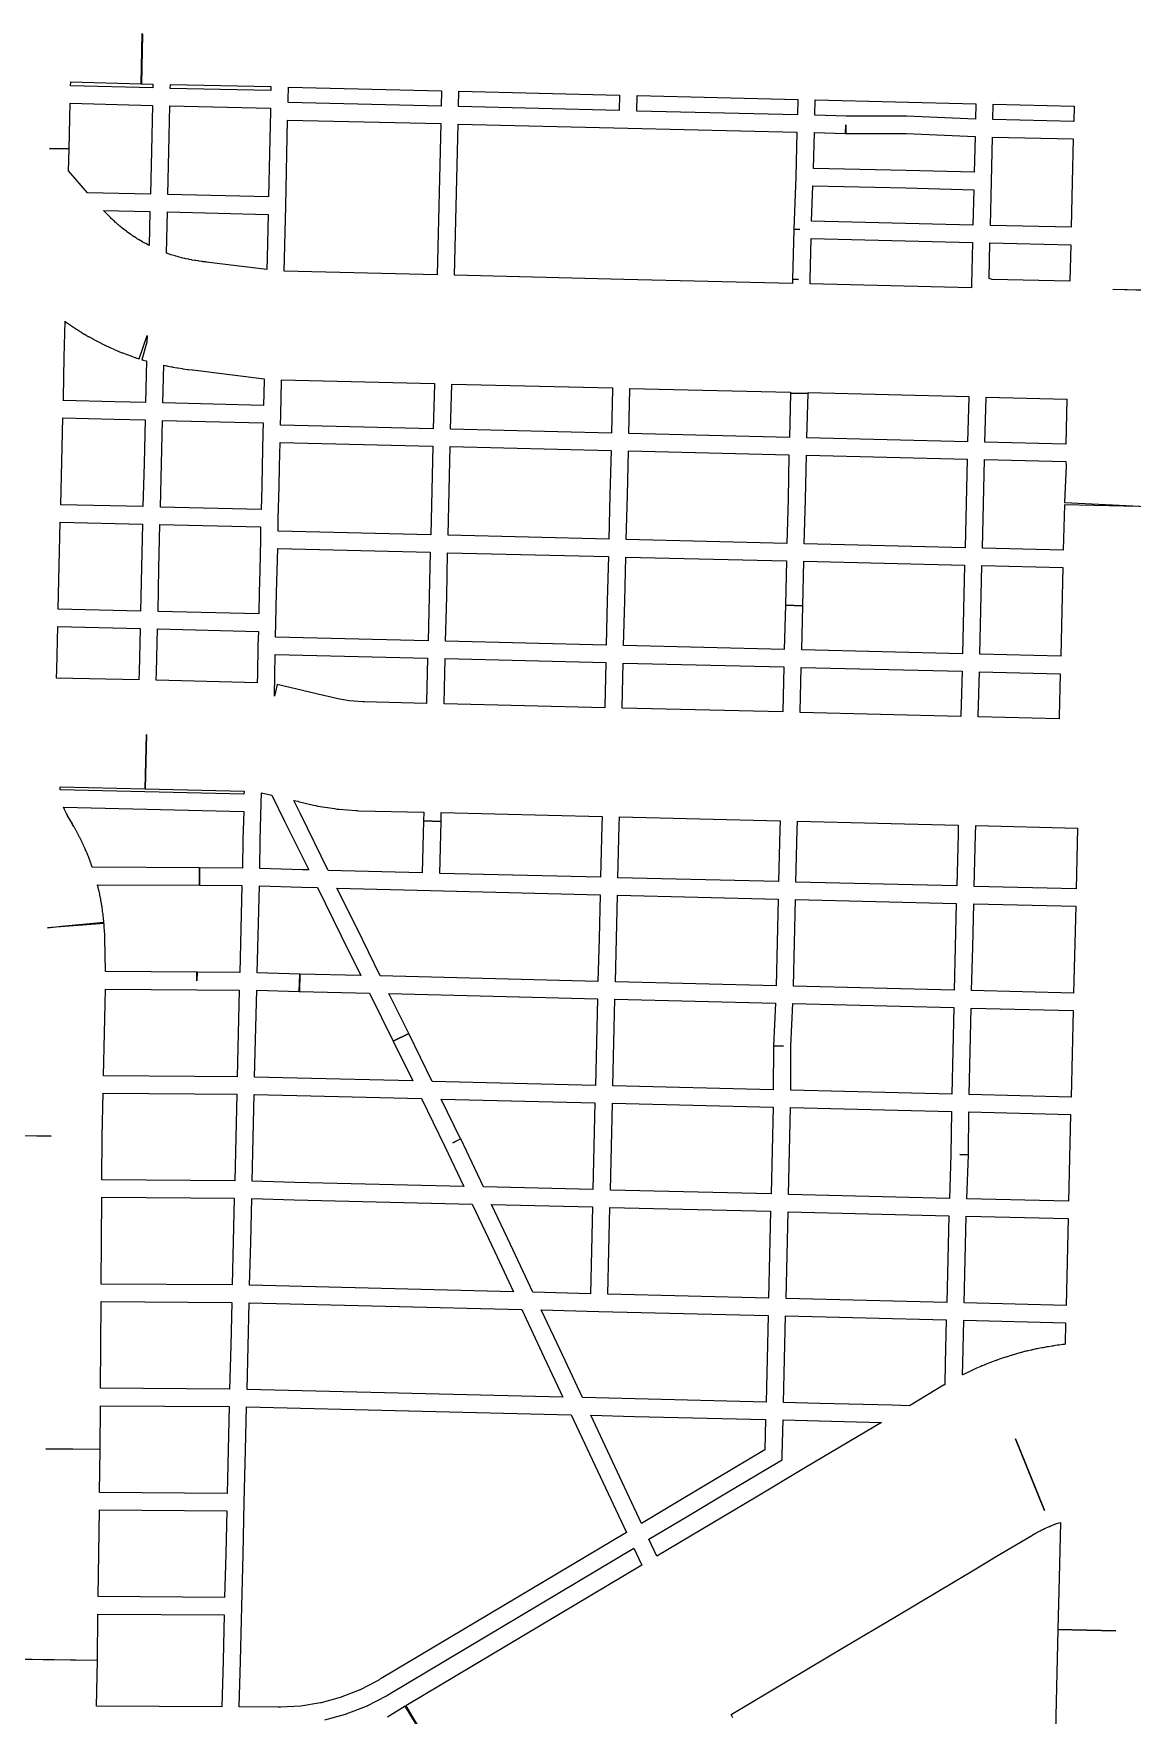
# Model space of a CAD drawing. Extents: x 0 to 1129, y 203 to 1017.
# Drawn here: x 196.5 to 267.8, y 646.6 to 755.6 of the extents above; entities that cross this region are included whole.
import ezdxf

# ---------------------------------------------------------------- set-up
doc = ezdxf.new("R2010")
doc.units = 0
doc.layers.get('0').update_dxf_attribs({"linetype": 'CONTINUOUS'})

msp = doc.modelspace()

# ---------------------------------------------------------------- linework, layer by layer
at = {"color": 1}
for points in [[(203.581, 755.643294), (203.595111, 755.593894), (203.524556, 752.390672), (204.272444, 752.376674), (204.2654, 752.122674), (198.9314, 752.256741), (198.938444, 752.510741), (203.496333, 752.390785), (203.581, 755.643294)], [(205.401333, 752.348), (211.920667, 752.206889), (211.913622, 751.945845), (205.394289, 752.094), (205.401333, 752.348)], [(213.049556, 752.178576), (222.976722, 751.938687), (222.9485, 750.936799), (213.028389, 751.169621), (213.028389, 751.353088), (213.049556, 752.178576)], [(224.105611, 751.910465), (234.519622, 751.656465), (234.498399, 750.654576), (224.077344, 750.908576), (224.105611, 751.910465)], [(235.648511, 751.628243), (246.062511, 751.38131), (246.041288, 750.379398), (235.627288, 750.626354), (235.648511, 751.628243)], [(247.1914, 751.353088), (257.6054, 751.099088), (257.584177, 750.104243), (253.118022, 750.294732), (253.103798, 750.294732), (253.089799, 750.294732), (249.202177, 750.301731), (247.170177, 750.351108), (247.1914, 751.353088)], [(198.910222, 751.1274), (204.244222, 750.993333), (204.166611, 748.044111), (204.103111, 745.236), (200.017944, 745.327711), (198.804389, 746.745889), (198.839667, 748.164067), (197.562611, 748.192289), (197.555567, 748.199288), (198.839678, 748.171066), (198.910222, 751.1274)], [(205.373111, 750.965111), (211.892444, 750.816956), (211.8854, 750.626444), (211.8219, 747.860667), (211.7584, 745.052556), (205.232, 745.207778), (205.2955, 748.015889), (205.373111, 750.965111)], [(258.734289, 751.070956), (263.983622, 750.943933), (263.9554, 749.942067), (258.713111, 750.069044), (258.734289, 751.070956)], [(213.000167, 750.040777), (222.920278, 749.807955), (222.687444, 740.007799), (212.774389, 740.240622), (212.795544, 741.087288), (212.873155, 744.459844), (212.950778, 747.832444), (213.000167, 750.040777)], [(224.049167, 749.779778), (235.041711, 749.511667), (246.013111, 749.2506), (245.942556, 746.364889), (245.815556, 742.957044), (246.196556, 742.943046), (245.815556, 742.950045), (245.730889, 739.718601), (246.104822, 739.711602), (245.730889, 739.711602), (245.730889, 739.443513), (234.787711, 739.711602), (223.816333, 739.979735), (224.049167, 749.779778)], [(249.181044, 749.737444), (249.181044, 749.173), (253.068667, 749.166001), (253.08989, 749.166001), (257.556045, 748.975512), (257.499601, 746.654223), (253.08989, 746.774179), (247.085601, 746.908223), (247.142045, 749.222445), (249.159934, 749.173068), (249.181044, 749.737444)], [(258.684889, 748.940178), (263.927178, 748.813201), (263.863667, 746.005067), (263.793111, 743.084089), (258.550822, 743.196978), (258.614333, 746.061511), (258.684889, 748.940178)], [(247.050289, 745.779154), (253.061622, 745.645109), (257.471333, 745.525154), (257.421933, 743.225065), (246.965622, 743.479065), (247.050289, 745.779154)], [(201.062167, 744.177576), (204.074889, 744.107021), (204.018444, 741.905687), (203.947889, 741.940954), (203.905556, 741.962177), (203.799722, 742.025666), (203.637444, 742.110332), (203.588056, 742.138555), (203.489278, 742.202066), (203.432833, 742.223289), (203.327, 742.2868), (203.277611, 742.322089), (203.171778, 742.392622), (203.129444, 742.420845), (203.030667, 742.484356), (202.995389, 742.512578), (202.974234, 742.519577), (202.882511, 742.59011), (202.833122, 742.618332), (202.748456, 742.674777), (202.748456, 742.681776), (202.586178, 742.801732), (202.5509, 742.829954), (202.445067, 742.907554), (202.395678, 742.942843), (202.303956, 743.013376), (202.289845, 743.0276), (202.261622, 743.048823), (202.184011, 743.119378), (202.120511, 743.168779), (202.035845, 743.239312), (202.000567, 743.267534), (201.880622, 743.373378), (201.845345, 743.401601), (201.767734, 743.479223), (201.704234, 743.535668), (201.647789, 743.592112), (201.591345, 743.64149), (201.513734, 743.726156), (201.4714, 743.761445), (201.337345, 743.89549), (201.062167, 744.177576)], [(205.203778, 744.078911), (211.730167, 743.923689), (211.666667, 741.115578), (211.645511, 740.346534), (207.715556, 740.833333), (207.715556, 740.840332), (207.701444, 740.840332), (207.482722, 740.854556), (207.482722, 740.868555), (207.271056, 740.889778), (207.2005, 740.903776), (207.052333, 740.924999), (206.988833, 740.939223), (206.8195, 740.960446), (206.770111, 740.974444), (206.621944, 740.995668), (206.621944, 741.009666), (206.551389, 741.016665), (206.396167, 741.051954), (206.346778, 741.058953), (206.198611, 741.09422), (206.128056, 741.115443), (205.972833, 741.150709), (205.923444, 741.164933), (205.761167, 741.207244), (205.704722, 741.228467), (205.613, 741.24969), (205.436611, 741.306135), (205.387222, 741.327358), (205.253167, 741.369691), (205.210833, 741.390914), (205.140278, 741.412137), (205.203778, 744.078911)], [(246.930333, 742.350312), (257.393711, 742.096312), (257.330222, 739.379911), (257.323223, 739.161201), (246.859823, 739.415201), (246.859823, 739.704467), (246.930333, 742.350312)], [(258.5226, 742.068089), (263.764889, 741.955201), (263.708444, 739.591578), (258.670778, 739.697423), (258.466155, 739.767956), (258.5226, 742.068089)], [(266.516556, 739.069693), (270.192511, 738.970915), (266.509489, 739.062626), (266.516556, 739.069693)], [(198.578611, 736.995111), (198.585655, 736.988112), (198.606811, 736.95989), (198.804366, 736.825823), (198.832589, 736.811825), (198.853744, 736.790602), (199.051299, 736.64949), (199.079522, 736.635266), (199.114799, 736.614043), (199.312355, 736.479999), (199.33351, 736.465775), (199.361733, 736.458776), (199.559288, 736.324709), (199.58751, 736.303486), (199.615733, 736.289488), (199.820344, 736.162488), (199.848566, 736.155489), (199.869721, 736.14149), (200.074332, 736.014468), (200.10961, 736.00047), (200.137832, 735.979247), (200.349499, 735.866358), (200.377721, 735.845135), (200.398877, 735.831136), (200.610543, 735.725292), (200.638766, 735.704069), (200.659921, 735.69707), (200.871588, 735.584181), (200.906865, 735.577182), (200.928021, 735.555958), (201.139687, 735.450114), (201.174965, 735.436116), (201.203187, 735.429116), (201.42191, 735.323294), (201.450132, 735.30907), (201.478354, 735.295072), (201.697076, 735.196272), (201.725299, 735.189273), (201.753521, 735.16805), (201.972243, 735.076339), (202.000465, 735.06234), (202.021621, 735.055341), (202.254454, 734.956586), (202.282676, 734.949587), (202.317954, 734.942588), (202.536676, 734.850877), (202.571954, 734.836879), (202.607232, 734.82988), (202.825954, 734.745213), (202.854176, 734.738214), (202.868287, 734.731215), (203.101121, 734.653592), (203.129343, 734.639594), (203.150498, 734.632595), (203.383332, 734.554995), (203.884276, 736.071928), (203.877232, 735.634506), (203.552676, 734.498551), (203.623232, 734.484553), (203.644387, 734.470554), (203.820776, 734.421177), (203.848998, 734.421177), (203.785498, 731.725932), (201.788776, 731.775332), (198.458554, 731.852954), (198.465598, 731.930554), (198.465598, 731.972888), (198.465598, 732.022288), (198.522042, 734.675177), (198.578611, 736.995111)], [(204.970944, 734.144667), (205.147333, 734.102333), (205.189667, 734.095334), (205.224944, 734.081336), (205.500111, 734.031936), (205.528333, 734.031936), (205.549489, 734.024937), (205.831711, 733.975537), (205.859933, 733.968537), (205.888155, 733.968537), (206.170378, 733.926182), (206.205655, 733.919182), (206.233878, 733.919182), (206.5161, 733.869782), (206.537255, 733.869782), (206.565477, 733.862783), (206.840644, 733.834561), (206.847688, 733.834561), (211.476133, 733.256005), (211.476133, 733.157228), (211.440855, 731.541517), (204.914466, 731.696716), (204.970944, 734.144667)], [(212.605056, 733.185111), (222.511056, 732.952289), (222.511056, 732.888778), (222.433444, 730.024222), (212.541556, 730.257044), (212.555667, 730.948511), (212.605056, 733.128667), (212.605056, 733.185111)], [(223.639944, 732.924067), (234.053933, 732.670067), (234.053933, 732.606556), (233.990444, 729.742), (223.562333, 729.996), (223.639944, 732.867622), (223.639944, 732.924067)], [(235.182822, 732.641845), (245.603889, 732.394889), (245.603889, 732.338444), (246.732778, 732.303178), (246.732778, 732.366667), (257.146778, 732.105622), (257.146778, 732.056222), (257.069178, 729.177556), (246.655178, 729.431556), (246.732778, 732.303178), (245.603889, 732.324401), (245.526289, 729.459846), (235.119333, 729.713846), (235.182822, 732.585468), (235.182822, 732.641845)], [(258.275667, 732.0774), (263.517933, 731.950378), (263.440333, 729.022333), (258.198067, 729.149333), (258.275667, 732.020956), (258.275667, 732.0774)], [(198.430444, 730.722982), (201.760667, 730.645359), (203.757389, 730.595959), (203.693889, 727.780804), (203.623333, 724.972693), (198.289333, 725.092626), (198.352833, 727.907804), (198.430444, 730.722982)], [(204.886278, 730.567737), (211.412667, 730.412537), (211.398556, 729.728137), (211.342111, 727.597359), (211.320956, 726.285026), (211.278622, 724.782182), (204.752234, 724.944471), (204.822789, 727.752582), (204.886278, 730.567737)], [(212.513333, 729.128223), (222.405222, 728.895401), (222.341722, 726.023779), (222.271167, 723.145112), (212.379278, 723.377957), (212.393389, 724.196401), (212.449833, 726.256623), (212.470989, 727.576001), (212.513333, 729.128223)], [(223.534111, 728.867111), (233.962222, 728.613111), (233.891667, 725.741489), (233.821111, 722.862822), (223.400056, 723.116822), (223.470611, 725.988444), (223.534111, 728.867111)], [(235.091111, 728.584889), (245.498067, 728.330889), (245.434556, 725.459266), (245.356956, 722.587667), (234.95, 722.8346), (235.020556, 725.713266), (235.091111, 728.584889)], [(246.626956, 728.302712), (257.040956, 728.048712), (256.977444, 725.177089), (256.906889, 722.30549), (246.485845, 722.55949), (246.563444, 725.431089), (246.626956, 728.302712)], [(258.169845, 728.020444), (263.4474, 727.893444), (263.468623, 727.632378), (263.348668, 725.240556), (269.134223, 724.951266), (263.348668, 725.099444), (263.278135, 722.150222), (258.035846, 722.277222), (258.106401, 725.148822), (258.169845, 728.020444)], [(198.261111, 723.963782), (203.595111, 723.843849), (203.531611, 721.021627), (203.468111, 718.206449), (198.134111, 718.333471), (198.197611, 721.155694), (198.261111, 723.963782)], [(204.724, 723.815627), (211.250389, 723.653338), (211.236278, 722.849027), (211.243322, 722.849027), (211.186878, 720.838182), (211.158655, 719.405916), (211.130433, 718.01596), (204.596989, 718.178227), (204.660489, 720.993405), (204.724, 723.815627)], [(212.358111, 722.249294), (222.242944, 722.016449), (222.179444, 719.144849), (222.101833, 716.273249), (212.217, 716.506071), (212.245222, 717.43036), (212.287556, 719.377694), (212.315778, 720.80996), (212.358111, 722.249294)], [(223.371833, 721.988227), (233.792889, 721.734227), (233.722333, 718.862627), (233.651778, 715.991027), (223.230722, 716.245027), (223.308333, 719.116627), (223.371833, 721.988227)], [(234.921778, 721.706004), (245.328734, 721.459071), (245.265222, 718.587471), (246.394111, 718.552182), (246.457622, 721.430849), (256.878667, 721.176849), (256.808111, 718.298182), (256.7446, 715.426583), (246.323556, 715.680583), (246.394111, 718.552182), (245.265222, 718.580405), (245.194667, 715.708805), (234.780667, 715.962805), (234.851222, 718.834405), (234.921778, 721.706004)], [(258.007556, 721.148401), (263.249845, 721.021401), (263.186333, 718.21329), (263.108734, 715.271112), (257.873489, 715.398135), (257.937, 718.269734), (258.007556, 721.148401)], [(198.105889, 717.204537), (203.439889, 717.077515), (203.369333, 714.262359), (203.355222, 713.740248), (198.021222, 713.860182), (198.035333, 714.389359), (198.105889, 717.204537)], [(204.568778, 717.049293), (211.102222, 716.887026), (211.074, 715.969804), (211.038722, 714.078915), (211.024611, 713.549737), (204.484111, 713.712026), (204.498222, 714.241204), (204.568778, 717.049293)], [(212.195833, 715.377137), (222.073611, 715.144315), (222.010111, 712.265649), (222.010111, 712.216248), (217.960222, 712.307959), (217.882611, 712.314958), (216.993611, 712.385514), (216.259833, 712.505447), (215.349667, 712.724181), (215.335556, 712.724181), (215.321444, 712.73118), (212.315778, 713.443802), (212.139389, 712.688869), (212.167611, 714.05058), (212.195833, 715.377137)], [(223.2025, 715.116093), (233.623556, 714.862093), (233.553, 711.990471), (233.553, 711.934026), (223.139, 712.188026), (223.139, 712.237426), (223.2025, 715.116093)], [(234.752444, 714.833871), (245.166444, 714.579871), (245.095889, 711.708248), (245.095889, 711.658848), (234.681889, 711.905804), (234.681889, 711.962248), (234.752444, 714.833871)], [(246.295333, 714.551649), (256.716378, 714.297649), (256.638778, 711.426026), (256.638778, 711.369582), (246.224778, 711.630626), (246.224778, 711.680026), (246.295333, 714.551649)], [(257.845266, 714.269426), (263.080511, 714.142404), (263.017, 711.362537), (263.017, 711.348313), (263.010001, 711.214269), (257.767734, 711.341269), (257.767734, 711.397714), (257.845266, 714.269426)], [(203.842056, 710.198179), (203.764444, 706.670401), (210.177944, 706.515179), (210.1709, 706.324668), (198.254067, 706.613957), (198.254067, 706.797401), (203.7574, 706.670401), (203.842056, 710.198179)], [(211.306833, 706.42331), (211.977111, 706.268065), (212.823778, 704.54651), (214.368944, 701.413843), (213.952667, 701.420842), (211.193944, 701.505509), (211.229222, 703.34702), (211.292722, 705.738842), (211.306833, 706.42331)], [(213.402333, 705.929398), (213.663389, 705.86591), (213.691611, 705.858911), (214.679389, 705.626066), (214.8205, 705.590777), (214.961611, 705.562555), (216.048167, 705.393221), (216.189278, 705.364999), (216.337444, 705.358), (217.424, 705.273333), (217.508667, 705.273333), (217.607444, 705.259335), (221.826667, 705.160557), (221.812556, 704.596113), (222.941444, 704.567891), (222.955556, 705.132335), (233.383667, 704.885379), (233.369668, 704.320935), (233.369668, 704.313936), (233.277958, 700.94138), (222.856891, 701.19538), (222.941557, 704.560892), (221.812668, 704.596158), (221.728002, 701.223602), (215.632002, 701.385869), (213.832835, 705.047714), (213.402333, 705.929398)], [(198.479833, 705.477956), (210.149722, 705.195734), (210.100333, 703.375423), (210.065056, 701.526845), (207.292222, 701.548068), (207.278111, 700.419179), (210.036833, 700.397956), (209.895722, 694.760578), (207.129944, 694.781801), (207.1229, 694.217357), (207.1229, 694.781801), (201.196234, 694.824157), (201.139789, 697.004313), (201.139789, 697.011312), (201.139789, 697.166556), (201.139789, 697.208867), (201.139789, 697.244156), (201.132745, 697.448779), (201.132745, 697.462777), (201.125701, 697.484), (201.111589, 697.681556), (201.111589, 697.716822), (201.111589, 697.752111), (201.097478, 697.928511), (201.097478, 697.93551), (197.442701, 697.660332), (198.331701, 697.766177), (201.083367, 698.020177), (201.076323, 698.097799), (201.076323, 698.119023), (201.069279, 698.224845), (201.069279, 698.253067), (201.069279, 698.27429), (201.041056, 698.47889), (201.041056, 698.514179), (201.034012, 698.542401), (201.00579, 698.73289), (201.00579, 698.768179), (200.998746, 698.796401), (200.970523, 698.993957), (200.970523, 699.03629), (200.963479, 699.071556), (200.928201, 699.262068), (200.928201, 699.29029), (200.921157, 699.311513), (200.885879, 699.502002), (200.885879, 699.544335), (200.878835, 699.579602), (200.829446, 699.777157), (200.829446, 699.812446), (200.822402, 699.840668), (200.780069, 700.031157), (200.773024, 700.066446), (200.758913, 700.094668), (200.71658, 700.285157), (200.709536, 700.320446), (200.702491, 700.348668), (200.674269, 700.461557), (207.278269, 700.419224), (207.285313, 701.548113), (200.342647, 701.597513), (200.335602, 701.604512), (200.265047, 701.787957), (200.258003, 701.816179), (200.250958, 701.851468), (200.180403, 702.03489), (200.173359, 702.063112), (200.159247, 702.098401), (200.081636, 702.281846), (200.067525, 702.331246), (200.04637, 702.380623), (199.996981, 702.507623), (199.975826, 702.54289), (199.961714, 702.578179), (199.884103, 702.768668), (199.869992, 702.803957), (199.855881, 702.82518), (199.77827, 703.00158), (199.764159, 703.036869), (199.750048, 703.065091), (199.658326, 703.241469), (199.651281, 703.269691), (199.644237, 703.297913), (199.552515, 703.474291), (199.538404, 703.50958), (199.517248, 703.544869), (199.425526, 703.721247), (199.411415, 703.74247), (199.404371, 703.763693), (199.305593, 703.940093), (199.291482, 703.968315), (199.270326, 703.989538), (199.178604, 704.165938), (199.157449, 704.201205), (199.143338, 704.229427), (199.058671, 704.370538), (199.04456, 704.405805), (198.882282, 704.680983), (198.875238, 704.687982), (198.825849, 704.793826), (198.77646, 704.864382), (198.741182, 704.927893), (198.720027, 704.977271), (198.670638, 705.069004), (198.649483, 705.111315), (198.628327, 705.153671), (198.600105, 705.210116), (198.585994, 705.252426), (198.536605, 705.337093), (198.479833, 705.477956)], [(234.512556, 704.857044), (244.919489, 704.603044), (244.90549, 704.045667), (244.820824, 700.659), (234.406824, 700.913), (234.498535, 704.2926), (234.512556, 704.857044)], [(246.048378, 704.574822), (256.469444, 704.320822), (256.455446, 703.742289), (256.37078, 700.376778), (245.949735, 700.630778), (246.034402, 704.017444), (246.048378, 704.574822)], [(257.598333, 704.292532), (264.2094, 704.123199), (264.117667, 700.186221), (257.499556, 700.348488), (257.584222, 703.713999), (257.598333, 704.292532)], [(211.165722, 700.37671), (213.924444, 700.292043), (214.933389, 700.27082), (216.4715, 697.145198), (217.7415, 694.569931), (213.790389, 694.661642), (213.762167, 693.532753), (218.305944, 693.426909), (219.837, 690.31542), (220.853, 690.816376), (219.568889, 693.398687), (233.087333, 693.06002), (233.023845, 690.251931), (232.946222, 687.443798), (222.377, 687.704865), (220.853, 690.809309), (219.837, 690.31542), (221.114056, 687.733087), (213.628111, 687.916531), (210.862333, 687.987087), (210.996389, 693.61742), (213.755111, 693.532753), (213.790389, 694.661642), (211.024611, 694.746309), (211.165722, 700.37671)], [(216.196333, 700.242666), (222.264111, 700.080377), (233.249622, 699.812266), (233.186111, 696.99711), (233.115556, 694.188977), (219.004444, 694.541777), (217.480444, 697.653266), (216.196333, 700.242666)], [(234.378511, 699.784043), (244.792511, 699.530043), (244.729, 696.714888), (244.658444, 693.906754), (234.244444, 694.160754), (234.315, 696.968888), (234.378511, 699.784043)], [(245.9214, 699.501844), (256.342444, 699.247844), (256.278956, 696.432688), (256.208378, 693.61751), (245.787333, 693.878555), (245.857889, 696.686688), (245.9214, 699.501844)], [(257.471333, 699.219734), (264.089444, 699.057468), (263.948333, 693.434179), (257.337266, 693.589401), (257.407845, 696.404579), (257.471333, 699.219734)], [(201.196222, 693.695178), (207.122889, 693.652822), (209.8675, 693.631599), (209.733444, 688.00831), (206.960611, 688.029533), (201.069222, 688.071866), (201.132722, 690.830577), (201.196222, 693.695178)], [(234.216222, 693.031933), (244.616111, 692.777933), (244.489111, 690.019222), (245.131178, 689.991), (244.489111, 689.991), (244.482112, 687.161711), (234.075156, 687.415711), (234.152779, 690.223845), (234.216222, 693.031933)], [(245.745, 692.749824), (256.180155, 692.48878), (256.116667, 689.680668), (256.046111, 686.879602), (245.610956, 687.133602), (245.617955, 689.991113), (245.610956, 689.991113), (245.745, 692.749824)], [(257.309044, 692.460557), (263.920111, 692.305335), (263.779, 686.682046), (257.175, 686.851379), (257.245556, 689.652446), (257.309044, 692.460557)], [(186.682944, 687.027757), (193.985444, 686.978379), (193.929, 684.233757), (197.682556, 684.14909), (193.929, 684.177313), (193.907845, 681.348023), (186.640622, 681.397424), (186.661778, 684.212602), (186.682944, 687.027757)], [(201.041, 686.94309), (206.953556, 686.900757), (209.705222, 686.879534), (209.571167, 681.263312), (206.706611, 681.284535), (200.963389, 681.319801), (200.984544, 684.127935), (200.970433, 684.127935), (201.041, 686.94309)], [(210.834111, 686.858424), (213.592833, 686.787868), (221.671444, 686.590313), (223.195444, 683.485868), (224.416056, 680.896468), (213.458778, 681.157535), (210.700056, 681.242201), (210.834111, 686.858424)], [(222.941444, 686.56209), (232.918, 686.315135), (232.854511, 683.507046), (232.854511, 683.500047), (232.791, 680.691936), (225.686056, 680.868313), (224.225556, 683.972758), (223.717556, 683.732892), (224.211444, 683.972758), (222.941444, 686.56209)], [(234.046889, 686.286958), (244.467933, 686.032958), (244.404444, 683.224869), (244.404444, 683.21787), (244.333889, 680.409759), (233.919889, 680.663759), (233.9834, 683.478937), (234.046889, 686.286958)], [(245.596822, 686.004645), (256.024956, 685.750645), (255.996734, 682.963712), (255.897933, 680.120334), (245.462778, 680.381378), (245.533333, 683.196556), (245.596822, 686.004645)], [(257.153845, 685.722513), (263.750778, 685.55318), (263.623778, 679.936958), (257.026822, 680.092202), (257.125622, 682.93558), (256.561178, 682.963802), (257.125622, 682.956803), (257.153845, 685.722513)], [(200.956333, 680.191341), (206.706611, 680.156075), (209.542944, 680.134852), (209.479444, 677.319696), (209.401833, 674.504541), (200.921056, 674.560985), (200.942211, 677.376141), (200.956333, 680.191341)], [(210.671833, 680.113742), (213.430556, 680.029075), (224.959333, 679.753919), (226.419845, 676.649475), (227.6334, 674.060075), (210.530722, 674.483408), (210.608333, 677.291519), (210.671833, 680.113742)], [(226.222289, 679.725697), (232.762778, 679.563408), (232.699266, 676.74823), (232.635778, 673.940142), (228.896333, 674.031853), (227.442889, 677.129253), (226.222289, 679.725697)], [(233.891667, 679.535186), (244.305667, 679.281186), (244.242155, 676.466008), (244.178667, 673.657919), (233.764667, 673.911919), (233.828155, 676.720008), (233.891667, 679.535186)], [(245.434556, 679.253077), (255.862667, 678.992032), (255.785044, 676.183899), (255.721556, 673.37581), (245.307556, 673.62981), (245.371044, 676.437899), (245.434556, 679.253077)], [(256.991556, 678.964081), (263.595556, 678.808836), (263.454444, 673.18557), (256.850444, 673.347859), (256.913933, 676.155947), (256.991556, 678.964081)], [(200.914, 673.431713), (209.373611, 673.375268), (209.310111, 670.574201), (209.239556, 667.751979), (200.871667, 667.808424), (200.892822, 670.616535), (200.914, 673.431713)], [(210.5025, 673.35409), (228.183711, 672.916646), (229.637178, 669.812201), (230.843667, 667.236912), (210.368444, 667.730824), (210.439, 670.538912), (210.5025, 673.35409)], [(229.432556, 672.888424), (233.164956, 672.79669), (244.150444, 672.528602), (244.072822, 669.720468), (244.009333, 666.912379), (235.528556, 667.116979), (232.1066, 667.20869), (230.660222, 670.291979), (229.432556, 672.888424)], [(245.279333, 672.500379), (255.693333, 672.246379), (255.629845, 669.438246), (255.594556, 668.041268), (255.573332, 668.034269), (255.54511, 668.020271), (255.523887, 667.999048), (253.308443, 666.67967), (252.179554, 666.707892), (247.494665, 666.827848), (245.138109, 666.884293), (245.201598, 669.692381), (245.279333, 672.500379)], [(256.822222, 672.218157), (263.426222, 672.055868), (263.390956, 670.658868), (263.334511, 670.651869), (263.292155, 670.64487), (263.242778, 670.637871), (263.002889, 670.609649), (262.946444, 670.602649), (262.897044, 670.59565), (262.650111, 670.560384), (262.607778, 670.546386), (262.551333, 670.539386), (262.311444, 670.50412), (262.262067, 670.497121), (262.205622, 670.490122), (261.972778, 670.440744), (261.9234, 670.433745), (261.888111, 670.426746), (261.641178, 670.384435), (261.591778, 670.370211), (261.528289, 670.356213), (261.281333, 670.299769), (261.246067, 670.292769), (261.210778, 670.28577), (260.970889, 670.229326), (260.9074, 670.215328), (260.858, 670.208329), (260.618111, 670.144817), (260.582822, 670.137818), (260.547556, 670.12382), (260.307667, 670.053264), (260.251222, 670.046265), (260.187711, 670.018043), (259.954889, 669.961599), (259.912556, 669.940375), (259.870222, 669.933376), (259.6374, 669.855754), (259.588, 669.848755), (259.545667, 669.827532), (259.312822, 669.749909), (259.263444, 669.728686), (259.207, 669.714688), (258.967111, 669.637066), (258.938889, 669.615842), (258.896556, 669.608843), (258.670778, 669.517132), (258.614333, 669.503134), (258.564956, 669.481911), (258.332111, 669.397244), (258.289778, 669.376021), (258.240378, 669.347799), (258.191, 669.333801), (258.191, 669.326802), (258.042822, 669.270357), (257.993444, 669.256359), (257.937, 669.228137), (257.711222, 669.129337), (257.654778, 669.115338), (257.612444, 669.087116), (257.386667, 668.988316), (257.344333, 668.960094), (257.302, 668.946095), (257.083266, 668.840251), (257.040956, 668.819028), (256.984511, 668.790805), (256.765778, 668.684983), (256.737556, 668.670985), (256.758779, 669.411807), (256.822222, 672.218157)], [(200.871667, 666.679377), (209.211333, 666.622932), (209.140778, 663.814821), (209.077278, 660.992599), (200.808167, 661.049043), (200.8505, 663.843043), (197.322722, 663.885377), (200.8505, 663.864154), (200.871667, 666.679377)], [(210.340222, 666.601845), (231.379889, 666.093845), (234.964111, 658.466778), (219.060889, 648.984111), (218.919778, 648.899444), (218.912734, 648.885446), (218.905689, 648.878447), (218.877467, 648.864223), (218.828078, 648.836001), (217.699189, 648.250401), (217.685078, 648.250401), (217.642745, 648.229178), (216.408023, 647.7494), (216.400978, 647.7494), (215.173312, 647.417778), (215.123923, 647.40378), (213.860978, 647.206224), (212.534534, 647.121557), (212.478089, 647.121557), (212.414589, 647.135556), (212.393434, 647.135556), (212.38639, 647.135556), (209.867556, 647.149554), (209.945168, 650.119954), (210.029834, 653.668887), (210.114501, 657.034398), (210.192112, 660.413998), (210.269723, 663.793598), (210.340222, 666.601845)], [(232.642822, 666.065735), (235.493266, 665.988113), (243.981111, 665.783513), (243.938778, 663.815002), (240.876667, 661.994668), (238.315489, 660.456557), (235.937778, 659.045446), (232.642822, 666.065735)], [(245.11, 665.755291), (247.459489, 665.698846), (251.488222, 665.593002), (246.570511, 662.664935), (243.360222, 660.752891), (236.939667, 656.914668), (236.417556, 658.022402), (238.887, 659.489958), (241.455222, 661.021002), (244.785444, 663.010668), (245.053556, 663.165891), (245.060555, 663.483379), (245.11, 665.755291)], [(260.173622, 664.527714), (261.528289, 661.225714), (262.050378, 659.892226), (260.173622, 664.527714)], [(200.794056, 659.920448), (209.049056, 659.864004), (208.985556, 657.062959), (208.915, 654.240737), (200.716444, 654.297182), (200.751722, 657.091182), (200.794056, 659.920448)], [(241.857445, 646.444111), (241.758645, 646.655778), (249.145823, 651.058444), (252.349045, 652.970511), (257.711267, 656.159622), (257.711267, 656.166622), (258.889534, 656.872177), (261.246112, 658.269177), (261.309601, 658.304466), (261.387223, 658.360911), (261.457756, 658.396177), (261.528334, 658.431444), (261.598867, 658.473799), (261.641223, 658.502022), (261.683534, 658.530244), (261.739978, 658.551467), (261.775267, 658.57269), (261.852867, 658.607979), (261.909312, 658.636201), (261.993978, 658.678535), (262.050423, 658.706757), (262.128045, 658.742023), (262.163312, 658.756247), (262.269156, 658.798558), (262.283154, 658.812782), (262.311377, 658.819781), (262.388977, 658.855048), (262.459555, 658.88327), (262.487777, 658.897494), (262.487777, 658.890495), (262.544221, 658.918717), (262.572444, 658.925716), (262.678266, 658.968027), (262.727643, 658.98925), (262.741867, 658.996249), (262.798312, 659.010473), (262.847689, 659.031696), (262.953511, 659.066985), (262.9888, 659.073985), (263.087556, 659.109003)], [(263.087556, 659.109003), (263.101554, 659.109003), (263.002776, 655.510692), (262.925154, 652.173403), (266.685776, 652.074625), (262.925154, 652.166336), (262.55122, 636.206692)], [(215.413155, 646.310067), (216.753711, 646.684), (216.781933, 646.684), (216.803089, 646.697998), (218.101311, 647.198931), (218.129533, 647.213155), (218.157755, 647.220154), (219.399533, 647.855154), (219.427755, 647.869153), (219.441866, 647.890376), (219.505366, 647.925642), (219.519477, 647.932641), (219.646477, 648.010264), (235.443889, 657.443801)], [(235.443889, 657.443801), (235.966, 656.33609), (220.655444, 647.213268), (223.548222, 642.359046), (220.613111, 647.185046), (219.470111, 646.47949)], [(189.279389, 653.245892), (193.646778, 653.21767), (193.6115, 650.261404), (200.667056, 650.16967), (200.702333, 653.168293), (208.886778, 653.118892), (208.816222, 650.148515), (208.738611, 647.156959), (200.617667, 647.206337), (200.667056, 650.162603), (193.6115, 650.261404), (193.590345, 648.815004), (192.143956, 650.028559), (192.136911, 650.028559), (190.168411, 651.679559), (189.279389, 653.245892)]]:
    msp.add_lwpolyline(points, dxfattribs=at)

doc.saveas('drawing.dxf')
